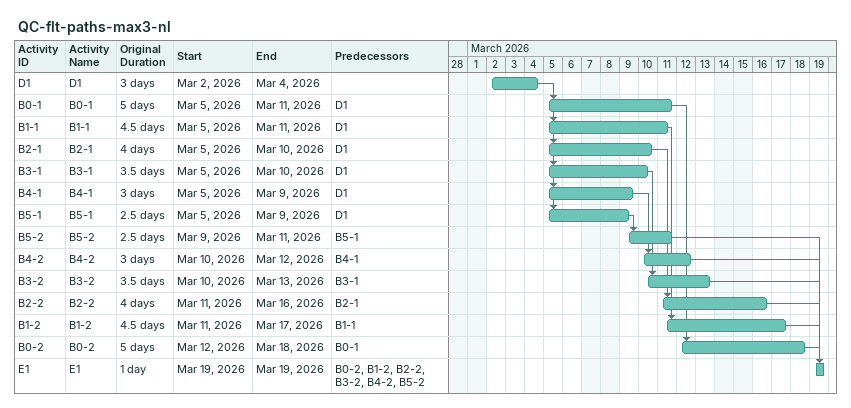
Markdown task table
QC-flt-paths-max3-nl

| ID | Task | Original duration | Start | Finish | Predecessors |
|---|---|---|---|---|---|
| D1 | D1 | 3d | 2026-03-02 | 2026-03-04 |  |
| B0-1 | B0-1 | 5d | 2026-03-05 | 2026-03-11 | D1 |
| B1-1 | B1-1 | 4.5d | 2026-03-05 | 2026-03-11 | D1 |
| B2-1 | B2-1 | 4d | 2026-03-05 | 2026-03-10 | D1 |
| B3-1 | B3-1 | 3.5d | 2026-03-05 | 2026-03-10 | D1 |
| B4-1 | B4-1 | 3d | 2026-03-05 | 2026-03-09 | D1 |
| B5-1 | B5-1 | 2.5d | 2026-03-05 | 2026-03-09 | D1 |
| B5-2 | B5-2 | 2.5d | 2026-03-09 | 2026-03-11 | B5-1 |
| B4-2 | B4-2 | 3d | 2026-03-10 | 2026-03-12 | B4-1 |
| B3-2 | B3-2 | 3.5d | 2026-03-10 | 2026-03-13 | B3-1 |
| B2-2 | B2-2 | 4d | 2026-03-11 | 2026-03-16 | B2-1 |
| B1-2 | B1-2 | 4.5d | 2026-03-11 | 2026-03-17 | B1-1 |
| B0-2 | B0-2 | 5d | 2026-03-12 | 2026-03-18 | B0-1 |
| E1 | E1 | 1d | 2026-03-19 | 2026-03-19 | B0-2, B1-2, B2-2, B3-2, B4-2, B5-2 |
